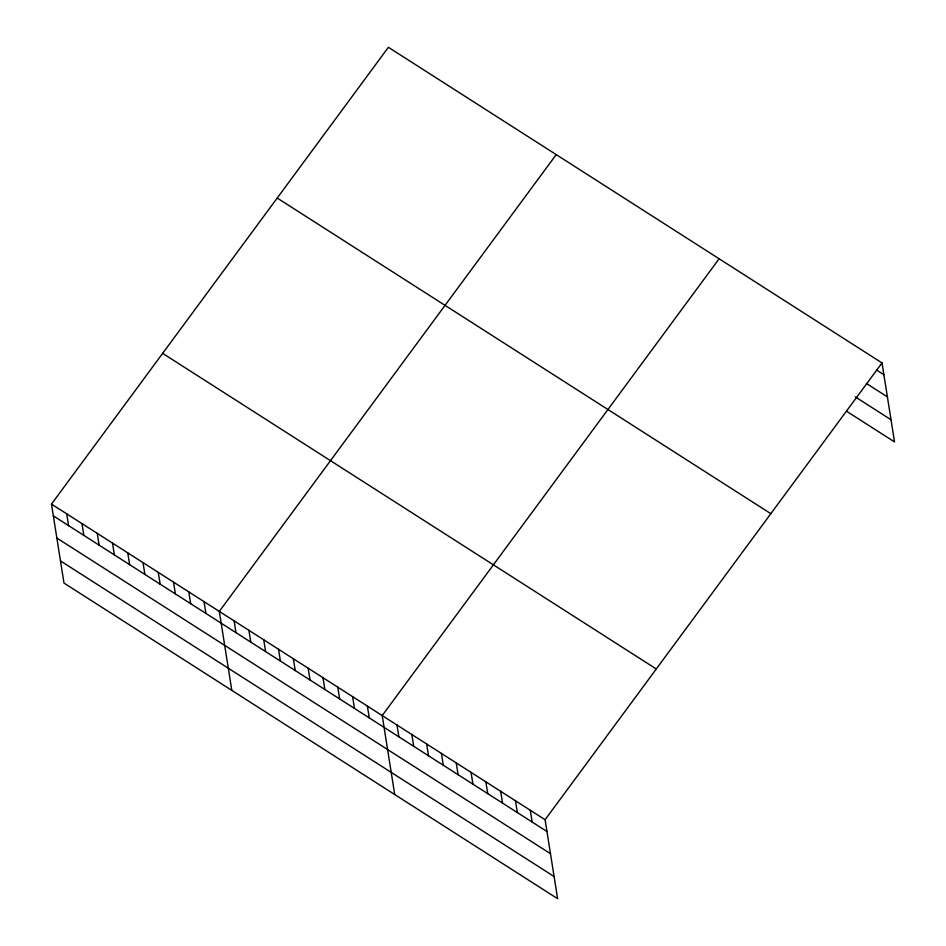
<?xml version="1.0" encoding="UTF-8"?>
<svg xmlns="http://www.w3.org/2000/svg" width="946" height="946" viewBox="0 0 946 946"><rect width="100%" height="100%" fill="white"/><g stroke="black" fill="none" stroke-linecap="round" stroke-linejoin="round"><path stroke-width="1.42" d="M882.015 362.933L545.097 819.721L557.608 898.7L63.985 583.067L51.474 504.088L388.392 47.3L882.015 362.933L894.526 441.912L846.398 411.132M556.224 154.612L219.306 611.412L231.817 690.379M719.114 258.778L382.208 715.566L394.719 794.545M876.481 369.981L883.883 374.722M866.418 383.473L887.395 396.894M855.219 396.847L891.014 419.74M277.213 198.045L770.836 513.678M162.653 353.355L656.288 668.988M51.474 504.088L545.097 819.721M53.343 515.877L546.965 831.51M56.855 538.049L550.477 853.682M60.473 560.895L554.096 876.528M530.292 810.261L532.16 822.05M515.487 800.789L517.356 812.579M500.671 791.317L502.539 803.107M485.866 781.845L487.734 793.635M471.061 772.385L472.929 784.175M456.244 762.914L458.112 774.703M441.439 753.442L443.307 765.231M426.634 743.97L428.503 755.759M411.817 734.51L413.686 746.288M397.013 725.038L398.881 736.828M367.391 706.094L369.259 717.884M352.586 696.634L354.454 708.412M337.781 687.163L339.649 698.952M322.964 677.691L324.833 689.48M308.16 668.219L310.028 680.008M293.355 658.759L295.223 670.537M278.55 649.287L280.406 661.077M263.733 639.815L265.601 651.605M248.928 630.343L250.796 642.133M234.123 620.872L235.98 632.661M204.052 601.656L205.921 613.446M188.798 591.9L190.666 603.69M173.532 582.145L175.4 593.934M158.278 572.389L160.146 584.179M143.023 562.634L144.892 574.423M127.769 552.878L129.626 564.656M112.503 543.122L114.371 554.9M97.249 533.367L99.117 545.144M81.995 523.611L83.863 535.389M66.728 513.855L68.597 525.633"/></g></svg>
